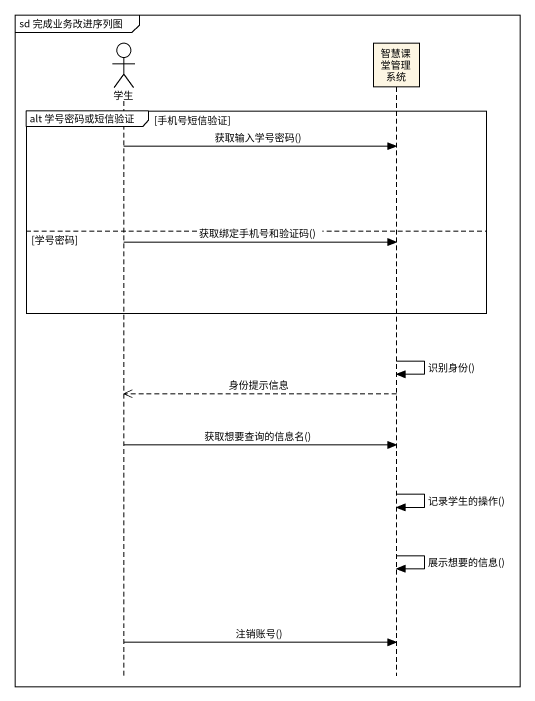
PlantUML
@startuml
mainframe sd 完成业务改进序列图
hide footbox
actor 学生
participant 智慧课堂管理系统

group alt 学号密码或短信验证 [手机号短信验证]
  学生 -> 智慧课堂管理系统 : 获取输入学号密码()
else 学号密码
  学生 -> 智慧课堂管理系统 : 获取绑定手机号和验证码()
end
智慧课堂管理系统 -> 智慧课堂管理系统 : 识别身份()
智慧课堂管理系统 -->> 学生 : 身份提示信息
学生 -> 智慧课堂管理系统 : 获取想要查询的信息名()
智慧课堂管理系统 -> 智慧课堂管理系统 : 记录学生的操作()
智慧课堂管理系统 -> 智慧课堂管理系统 : 展示想要的信息()
学生 -> 智慧课堂管理系统 : 注销账号()
@enduml
